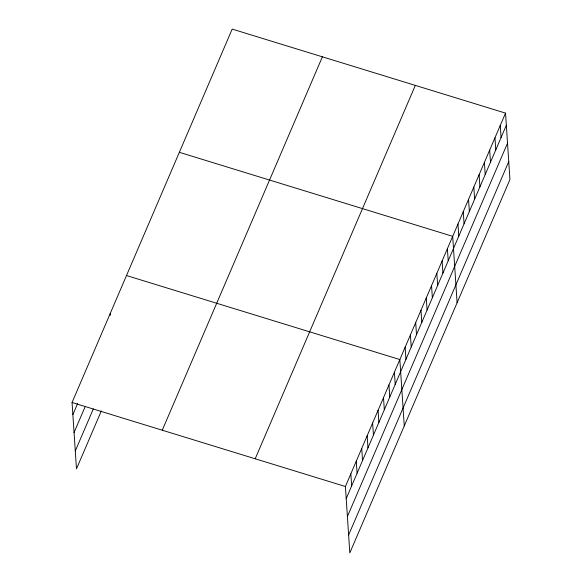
<?xml version="1.0" encoding="UTF-8"?>
<svg xmlns="http://www.w3.org/2000/svg" width="582" height="582" viewBox="0 0 582 582"><rect width="100%" height="100%" fill="white"/><g stroke="black" fill="none" stroke-linecap="round" stroke-linejoin="round"><path stroke-width="0.87" d="M101.312 410.965L76.468 468.881L72.059 402.489L232.189 29.1L505.532 113.119L509.941 179.511L349.811 552.9L345.402 486.508L505.532 113.119M72.866 414.624L77.632 403.515M74.052 432.528L84.943 407.138M75.282 450.977L93.316 408.928M162.262 430.214L322.392 56.825M255.2 458.783L415.33 85.394M346.203 498.643L506.34 125.254M347.396 516.547L507.526 143.157M348.618 534.996L508.755 161.607M179.343 152.317L452.687 236.336L457.096 302.727M126.505 275.541L399.841 359.552L404.257 425.944M72.059 402.489L345.402 486.508M500.244 125.436L501.051 137.57M494.962 137.759L495.769 149.894M489.68 150.083L490.488 162.218M484.391 162.407L485.199 174.535M479.11 174.724L479.917 186.858M473.828 187.048L474.628 199.182M468.539 199.371L469.347 211.506M463.257 211.688L464.065 223.823M457.976 224.012L458.776 236.147M447.405 248.66L448.213 260.794M442.116 260.976L442.924 273.111M436.835 273.3L437.642 285.435M431.553 285.624L432.353 297.758M426.264 297.948L427.072 310.082M420.982 310.264L421.79 322.399M415.701 322.588L416.501 334.723M410.412 334.912L411.219 347.047M405.13 347.236L405.938 359.363M394.4 372.247L395.207 384.382M388.958 384.942L389.765 397.077M383.509 397.637L384.316 409.772M378.067 410.339L378.875 422.467M372.626 423.034L373.426 435.161M367.177 435.729L367.984 447.864M361.735 448.424L362.542 460.558M356.286 461.119L357.093 473.253M350.844 473.813L351.652 485.948M110.173 313.625L110.282 315.357"/></g></svg>
